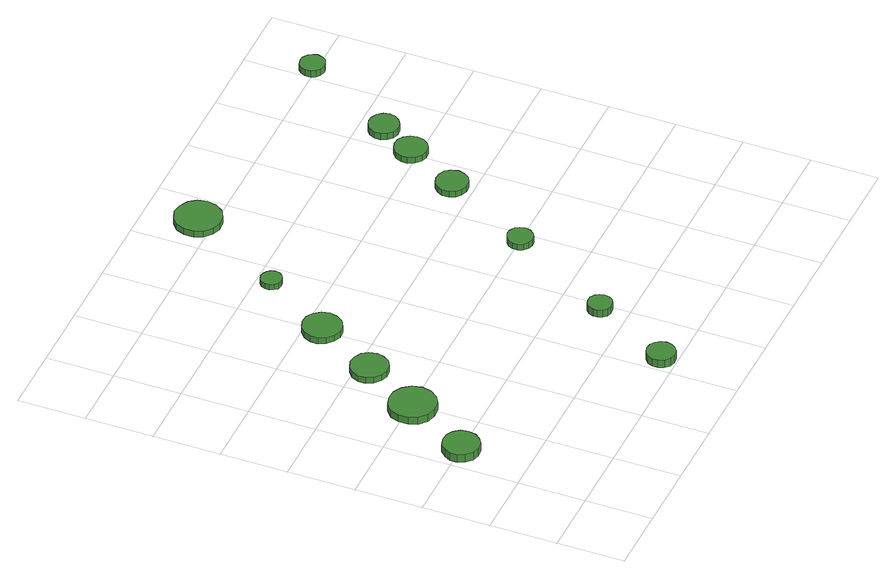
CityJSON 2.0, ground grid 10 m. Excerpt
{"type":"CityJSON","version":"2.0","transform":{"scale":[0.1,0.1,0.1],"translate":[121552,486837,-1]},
"CityObjects":{
"tree1":{"type":"SolitaryVegetationObject","attributes":{"function":"something"},"geometry":[{"type":"MultiSurface","lod":"1","boundaries":[[[0,1,2,3,4,5,6,7,8,9,10,11,12,13,14]],[[15,16,17,18,19,20,21,22,23,24,25,26,27,28,29]],[[0,29,28,1]],[[1,28,27,2]],[[2,27,26,3]],[[3,26,25,4]],[[4,25,24,5]],[[5,24,23,6]],[[6,23,22,7]],[[7,22,21,8]],[[8,21,20,9]],[[9,20,19,10]],[[10,19,18,11]],[[11,18,17,12]],[[12,17,16,13]],[[13,16,15,14]],[[14,15,29,0]]]}]},
"tree2":{"type":"SolitaryVegetationObject","attributes":{"function":"something"},"geometry":[{"type":"MultiSurface","lod":"1","boundaries":[[[30,31,32,33,34,35,36,37,38,39,40,41,42,43,44]],[[45,46,47,48,49,50,51,52,53,54,55,56,57,58,59]],[[30,59,58,31]],[[31,58,57,32]],[[32,57,56,33]],[[33,56,55,34]],[[34,55,54,35]],[[35,54,53,36]],[[36,53,52,37]],[[37,52,51,38]],[[38,51,50,39]],[[39,50,49,40]],[[40,49,48,41]],[[41,48,47,42]],[[42,47,46,43]],[[43,46,45,44]],[[44,45,59,30]]]}]},
"tree3":{"type":"SolitaryVegetationObject","attributes":{"function":"something"},"geometry":[{"type":"MultiSurface","lod":"1","boundaries":[[[60,61,62,63,64,65,66,67,68,69,70,71,72,73,74]],[[75,76,77,78,79,80,81,82,83,84,85,86,87,88,89]],[[60,89,88,61]],[[61,88,87,62]],[[62,87,86,63]],[[63,86,85,64]],[[64,85,84,65]],[[65,84,83,66]],[[66,83,82,67]],[[67,82,81,68]],[[68,81,80,69]],[[69,80,79,70]],[[70,79,78,71]],[[71,78,77,72]],[[72,77,76,73]],[[73,76,75,74]],[[74,75,89,60]]]}]},
"tree4":{"type":"SolitaryVegetationObject","attributes":{"function":"something"},"geometry":[{"type":"MultiSurface","lod":"1","boundaries":[[[90,91,92,93,94,95,96,97,98,99,100,101,102,103,104]],[[105,106,107,108,109,110,111,112,113,114,115,116,117,118,119]],[[90,119,118,91]],[[91,118,117,92]],[[92,117,116,93]],[[93,116,115,94]],[[94,115,114,95]],[[95,114,113,96]],[[96,113,112,97]],[[97,112,111,98]],[[98,111,110,99]],[[99,110,109,100]],[[100,109,108,101]],[[101,108,107,102]],[[102,107,106,103]],[[103,106,105,104]],[[104,105,119,90]]]}]},
"tree5":{"type":"SolitaryVegetationObject","attributes":{"function":"something"},"geometry":[{"type":"MultiSurface","lod":"1","boundaries":[[[120,121,122,123,124,125,126,127,128,129,130,131,132,133,134]],[[135,136,137,138,139,140,141,142,143,144,145,146,147,148,149]],[[120,149,148,121]],[[121,148,147,122]],[[122,147,146,123]],[[123,146,145,124]],[[124,145,144,125]],[[125,144,143,126]],[[126,143,142,127]],[[127,142,141,128]],[[128,141,140,129]],[[129,140,139,130]],[[130,139,138,131]],[[131,138,137,132]],[[132,137,136,133]],[[133,136,135,134]],[[134,135,149,120]]]}]},
"tree6":{"type":"SolitaryVegetationObject","attributes":{"function":"something"},"geometry":[{"type":"MultiSurface","lod":"1","boundaries":[[[150,151,152,153,154,155,156,157,158,159,160,161,162,163,164]],[[165,166,167,168,169,170,171,172,173,174,175,176,177,178,179]],[[150,179,178,151]],[[151,178,177,152]],[[152,177,176,153]],[[153,176,175,154]],[[154,175,174,155]],[[155,174,173,156]],[[156,173,172,157]],[[157,172,171,158]],[[158,171,170,159]],[[159,170,169,160]],[[160,169,168,161]],[[161,168,167,162]],[[162,167,166,163]],[[163,166,165,164]],[[164,165,179,150]]]}]},
"tree7":{"type":"SolitaryVegetationObject","attributes":{"function":"something"},"geometry":[{"type":"MultiSurface","lod":"1","boundaries":[[[180,181,182,183,184,185,186,187,188,189,190,191,192,193,194]],[[195,196,197,198,199,200,201,202,203,204,205,206,207,208,209]],[[180,209,208,181]],[[181,208,207,182]],[[182,207,206,183]],[[183,206,205,184]],[[184,205,204,185]],[[185,204,203,186]],[[186,203,202,187]],[[187,202,201,188]],[[188,201,200,189]],[[189,200,199,190]],[[190,199,198,191]],[[191,198,197,192]],[[192,197,196,193]],[[193,196,195,194]],[[194,195,209,180]]]}]},
"tree8":{"type":"SolitaryVegetationObject","attributes":{"function":"something"},"geometry":[{"type":"MultiSurface","lod":"1","boundaries":[[[210,211,212,213,214,215,216,217,218,219,220,221,222,223,224]],[[225,226,227,228,229,230,231,232,233,234,235,236,237,238,239]],[[210,239,238,211]],[[211,238,237,212]],[[212,237,236,213]],[[213,236,235,214]],[[214,235,234,215]],[[215,234,233,216]],[[216,233,232,217]],[[217,232,231,218]],[[218,231,230,219]],[[219,230,229,220]],[[220,229,228,221]],[[221,228,227,222]],[[222,227,226,223]],[[223,226,225,224]],[[224,225,239,210]]]}]},
"tree9":{"type":"SolitaryVegetationObject","attributes":{"function":"something"},"geometry":[{"type":"MultiSurface","lod":"1","boundaries":[[[240,241,242,243,244,245,246,247,248,249,250,251,252,253,254]],[[255,256,257,258,259,260,261,262,263,264,265,266,267,268,269]],[[240,269,268,241]],[[241,268,267,242]],[[242,267,266,243]],[[243,266,265,244]],[[244,265,264,245]],[[245,264,263,246]],[[246,263,262,247]],[[247,262,261,248]],[[248,261,260,249]],[[249,260,259,250]],[[250,259,258,251]],[[251,258,257,252]],[[252,257,256,253]],[[253,256,255,254]],[[254,255,269,240]]]}]},
"tree10":{"type":"SolitaryVegetationObject","attributes":{"function":"something"},"geometry":[{"type":"MultiSurface","lod":"1","boundaries":[[[270,271,272,273,274,275,276,277,278,279,280,281,282,283,284]],[[285,286,287,288,289,290,291,292,293,294,295,296,297,298,299]],[[270,299,298,271]],[[271,298,297,272]],[[272,297,296,273]],[[273,296,295,274]],[[274,295,294,275]],[[275,294,293,276]],[[276,293,292,277]],[[277,292,291,278]],[[278,291,290,279]],[[279,290,289,280]],[[280,289,288,281]],[[281,288,287,282]],[[282,287,286,283]],[[283,286,285,284]],[[284,285,299,270]]]}]},
"tree11":{"type":"SolitaryVegetationObject","attributes":{"function":"something"},"geometry":[{"type":"MultiSurface","lod":"1","boundaries":[[[300,301,302,303,304,305,306,307,308,309,310,311,312,313,314]],[[315,316,317,318,319,320,321,322,323,324,325,326,327,328,329]],[[300,329,328,301]],[[301,328,327,302]],[[302,327,326,303]],[[303,326,325,304]],[[304,325,324,305]],[[305,324,323,306]],[[306,323,322,307]],[[307,322,321,308]],[[308,321,320,309]],[[309,320,319,310]],[[310,319,318,311]],[[311,318,317,312]],[[312,317,316,313]],[[313,316,315,314]],[[314,315,329,300]]]}]},
"tree12":{"type":"SolitaryVegetationObject","attributes":{"function":"something"},"geometry":[{"type":"MultiSurface","lod":"1","boundaries":[[[330,331,332,333,334,335,336,337,338,339,340,341,342,343,344]],[[345,346,347,348,349,350,351,352,353,354,355,356,357,358,359]],[[330,359,358,331]],[[331,358,357,332]],[[332,357,356,333]],[[333,356,355,334]],[[334,355,354,335]],[[335,354,353,336]],[[336,353,352,337]],[[337,352,351,338]],[[338,351,350,339]],[[339,350,349,340]],[[340,349,348,341]],[[341,348,347,342]],[[342,347,346,343]],[[343,346,345,344]],[[344,345,359,330]]]}]},
"tree13":{"type":"SolitaryVegetationObject","attributes":{"function":"something"},"geometry":[{"type":"MultiSurface","lod":"1","boundaries":[[[360,361,362,363,364,365,366,367,368,369,370,371,372,373,374]],[[375,376,377,378,379,380,381,382,383,384,385,386,387,388,389]],[[360,389,388,361]],[[361,388,387,362]],[[362,387,386,363]],[[363,386,385,364]],[[364,385,384,365]],[[365,384,383,366]],[[366,383,382,367]],[[367,382,381,368]],[[368,381,380,369]],[[369,380,379,370]],[[370,379,378,371]],[[371,378,377,372]],[[372,377,376,373]],[[373,376,375,374]],[[374,375,389,360]]]}]}
},
"vertices":[
[61,199,21],[59,210,21],[52,219,21],[43,224,21],[32,225,21],[21,222,21],[13,214,21],[8,204,21],[8,193,21],[13,183,21],[21,175,21],[32,172,21],[43,173,21],[52,179,21],[59,188,21],[59,188,8],[52,179,8],[43,173,8],[32,172,8],[21,175,8],[13,183,8],[8,193,8],[8,204,8],[13,214,8],[21,222,8],[32,225,8],[43,224,8],[52,219,8],[59,210,8],[61,199,8],
[127,295,19],[124,309,19],[115,321,19],[103,328,19],[89,329,19],[75,325,19],[64,315,19],[59,302,19],[59,288,19],[64,275,19],[75,265,19],[89,261,19],[103,262,19],[115,269,19],[124,281,19],[124,281,7],[115,269,7],[103,262,7],[89,261,7],[75,265,7],[64,275,7],[59,288,7],[59,302,7],[64,315,7],[75,325,7],[89,329,7],[103,328,7],[115,321,7],[124,309,7],[127,295,7],
[173,381,17],[170,393,17],[164,402,17],[154,407,17],[142,409,17],[132,405,17],[123,398,17],[118,387,17],[118,376,17],[123,365,17],[132,358,17],[142,354,17],[154,355,17],[164,361,17],[170,370,17],[170,370,7],[164,361,7],[154,355,7],[142,354,7],[132,358,7],[123,365,7],[118,376,7],[118,387,7],[123,398,7],[132,405,7],[142,409,7],[154,407,7],[164,402,7],[170,393,7],[173,381,7],
[342,22,23],[340,30,23],[335,37,23],[328,42,23],[319,43,23],[311,40,23],[304,34,23],[301,26,23],[301,18,23],[304,10,23],[311,4,23],[319,1,23],[328,2,23],[335,7,23],[340,14,23],[340,14,10],[335,7,10],[328,2,10],[319,1,10],[311,4,10],[304,10,10],[301,18,10],[301,26,10],[304,34,10],[311,40,10],[319,43,10],[328,42,10],[335,37,10],[340,30,10],[342,22,10],
[229,475,17],[226,486,17],[219,496,17],[209,502,17],[197,503,17],[186,499,17],[177,491,17],[172,480,17],[172,469,17],[177,458,17],[186,450,17],[197,446,17],[209,447,17],[219,453,17],[226,463,17],[226,463,7],[219,453,7],[209,447,7],[197,446,7],[186,450,7],[177,458,7],[172,469,7],[172,480,7],[177,491,7],[186,499,7],[197,503,7],[209,502,7],[219,496,7],[226,486,7],[229,475,7],
[408,142,19],[406,149,19],[402,155,19],[396,159,19],[388,159,19],[381,157,19],[376,152,19],[373,145,19],[373,138,19],[376,131,19],[381,126,19],[388,124,19],[396,125,19],[402,128,19],[406,134,19],[406,134,7],[402,128,7],[396,125,7],[388,124,7],[381,126,7],[376,131,7],[373,138,7],[373,145,7],[376,152,7],[381,157,7],[388,159,7],[396,159,7],[402,155,7],[406,149,7],[408,142,7],
[285,579,16],[283,585,16],[279,590,16],[274,593,16],[268,594,16],[261,592,16],[257,588,16],[254,582,16],[254,575,16],[257,570,16],[261,565,16],[268,563,16],[274,564,16],[279,567,16],[283,572,16],[283,572,7],[279,567,7],[274,564,7],[268,563,7],[261,565,7],[257,570,7],[254,575,7],[254,582,7],[257,588,7],[261,592,7],[268,594,7],[274,593,7],[279,590,7],[283,585,7],[285,579,7],
[388,723,16],[385,737,16],[377,748,16],[364,755,16],[350,757,16],[337,752,16],[326,743,16],[321,730,16],[321,716,16],[326,703,16],[337,693,16],[350,689,16],[364,690,16],[377,697,16],[385,709,16],[385,709,6],[377,697,6],[364,690,6],[350,689,6],[337,693,6],[326,703,6],[321,716,6],[321,730,6],[326,743,6],[337,752,6],[350,757,6],[364,755,6],[377,748,6],[385,737,6],[388,723,6],
[502,299,17],[500,307,17],[496,313,17],[489,317,17],[481,318,17],[474,315,17],[468,310,17],[465,303,17],[465,295,17],[468,288,17],[474,283,17],[481,280,17],[489,281,17],[496,285,17],[500,291,17],[500,291,7],[496,285,7],[489,281,7],[481,280,7],[474,283,7],[468,288,7],[465,295,7],[465,303,7],[468,310,7],[474,315,7],[481,318,7],[489,317,7],[496,313,7],[500,307,7],[502,299,7],
[581,431,17],[578,441,17],[573,449,17],[564,453,17],[554,454,17],[545,451,17],[538,445,17],[534,436,17],[534,426,17],[538,417,17],[545,411,17],[554,408,17],[564,409,17],[573,413,17],[578,421,17],[578,421,7],[573,413,7],[564,409,7],[554,408,7],[545,411,7],[538,417,7],[534,426,7],[534,436,7],[538,445,7],[545,451,7],[554,454,7],[564,453,7],[573,449,7],[578,441,7],[581,431,7],
[628,512,16],[626,522,16],[620,530,16],[612,535,16],[602,536,16],[593,533,16],[585,526,16],[581,517,16],[581,507,16],[585,498,16],[593,491,16],[602,488,16],[612,489,16],[620,494,16],[626,502,16],[626,502,6],[620,494,6],[612,489,6],[602,488,6],[593,491,6],[585,498,6],[581,507,6],[581,517,6],[585,526,6],[593,533,6],[602,536,6],[612,535,6],[620,530,6],[626,522,6],[628,512,6],
[658,565,17],[656,574,17],[650,582,17],[642,586,17],[633,587,17],[624,584,17],[618,578,17],[614,570,17],[614,560,17],[618,552,17],[624,546,17],[633,543,17],[642,544,17],[650,549,17],[656,556,17],[656,556,6],[650,549,6],[642,544,6],[633,543,6],[624,546,6],[618,552,6],[614,560,6],[614,570,6],[618,578,6],[624,584,6],[633,587,6],[642,586,6],[650,582,6],[656,574,6],[658,565,6],
[738,706,17],[736,713,17],[732,719,17],[725,723,17],[718,724,17],[710,722,17],[705,717,17],[702,710,17],[702,702,17],[705,695,17],[710,690,17],[718,688,17],[725,689,17],[732,692,17],[736,698,17],[736,698,6],[732,692,6],[725,689,6],[718,688,6],[710,690,6],[705,695,6],[702,702,6],[702,710,6],[705,717,6],[710,722,6],[718,724,6],[725,723,6],[732,719,6],[736,713,6],[738,706,6]
]}
